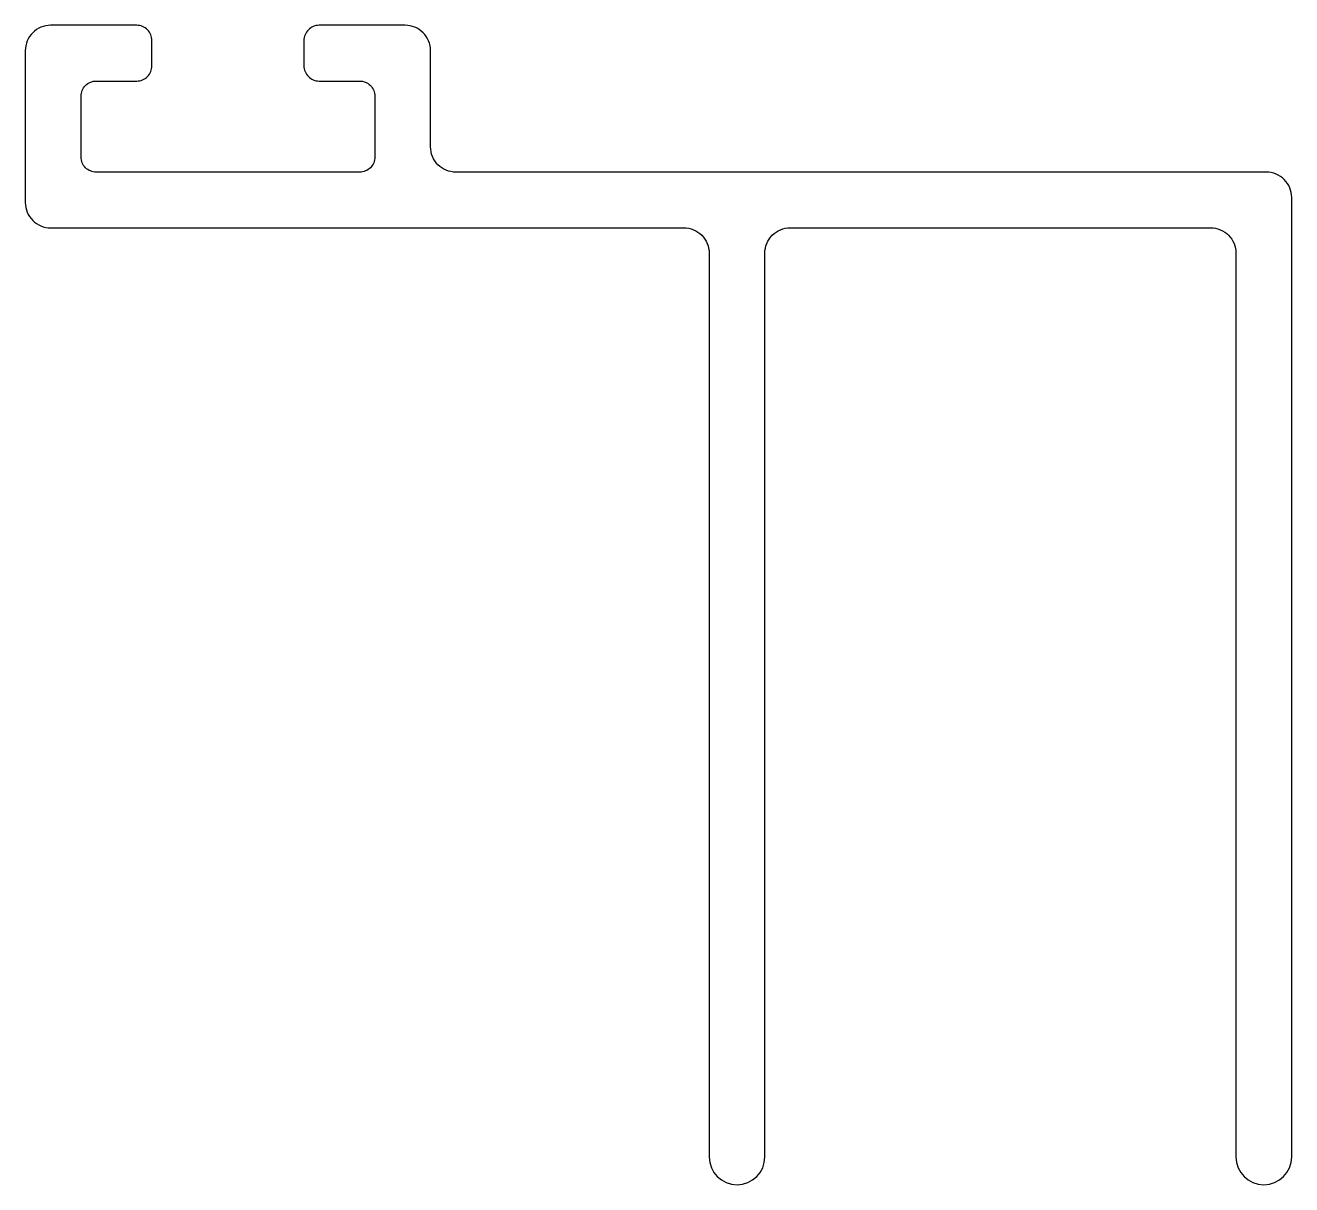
# Model space of a CAD drawing. Extents: x 137.6 to 162.6, y 227.8 to 250.7.
import ezdxf

# ---------------------------------------------------------------- set-up
doc = ezdxf.new("R2010")
doc.units = 0
doc.layers.get('0').update_dxf_attribs({"linetype": 'CONTINUOUS'})

msp = doc.modelspace()

# ---------------------------------------------------------------- linework, layer by layer
msp.add_lwpolyline([(140.062, 249.897), (140.062, 250.397, 0.414214), (139.762, 250.697), (138.062, 250.697, 0.414214), (137.562, 250.197), (137.562, 247.197, 0.414214), (138.062, 246.697), (150.562, 246.697, -0.414214), (151.062, 246.197), (151.062, 228.347, 1), (152.162, 228.347), (152.162, 246.197, -0.414214), (152.662, 246.697), (160.962, 246.697, -0.414214), (161.462, 246.197), (161.462, 228.347, 1), (162.562, 228.347), (162.562, 247.297, 0.414214), (162.062, 247.797), (146.062, 247.797, -0.414214), (145.562, 248.297), (145.562, 250.197, 0.414214), (145.062, 250.697), (143.362, 250.697, 0.414214), (143.062, 250.397), (143.062, 249.897, 0.414214), (143.362, 249.597), (144.162, 249.597, -0.414214), (144.462, 249.297), (144.462, 248.097, -0.414214), (144.162, 247.797), (138.962, 247.797, -0.414214), (138.662, 248.097), (138.662, 249.297, -0.414214), (138.962, 249.597), (139.762, 249.597, 0.414214)], format="xyb", close=True)

doc.saveas('drawing.dxf')
